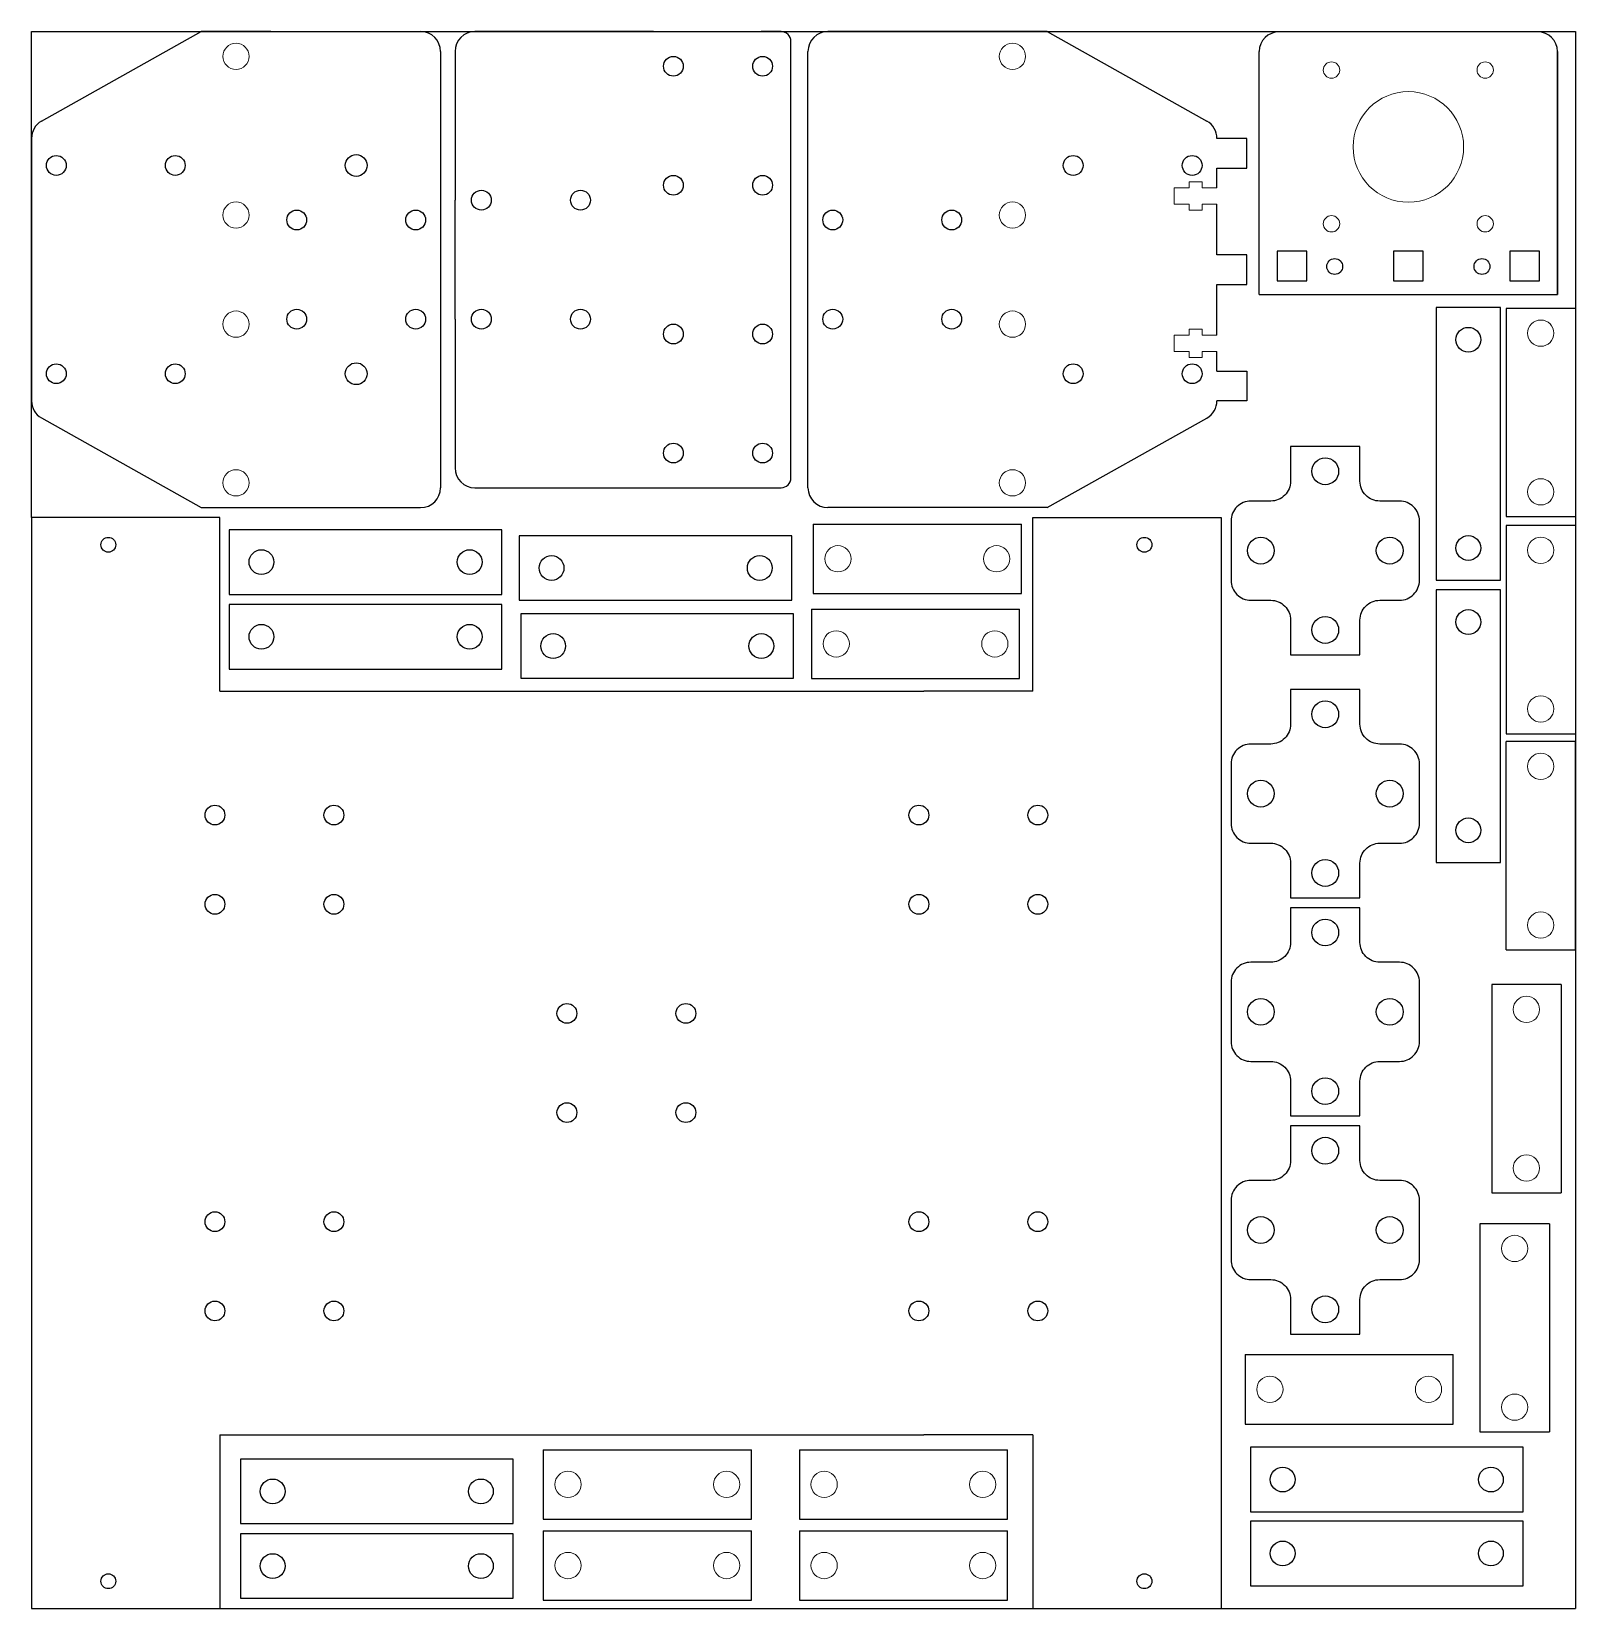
# Model space of a CAD drawing. Header units: millimetres. Extents: x 1326 to 1637, y 632 to 950.
import ezdxf

# ---------------------------------------------------------------- set-up
doc = ezdxf.new("R2010")
doc.units = ezdxf.units.MM

msp = doc.modelspace()

# ---------------------------------------------------------------- linework, layer by layer
for p, q in [((1325.85, 852.4), (1325.85, 950.4)), ((1325.85, 950.4), (1637.3, 950.4)), ((1327.85, 932.33), (1360.1, 950.4)), ((1374.1, 950.4), (1360.1, 950.4)), ((1360.1, 950.4), (1404.35, 950.4)), ((1451.29, 950.4), (1415.29, 950.4)), ((1453.05, 950.4), (1473.05, 950.4)), ((1477.05, 950.4), (1473.05, 950.4)), ((1479.05, 889.4), (1479.05, 948.4)), ((1530.73, 950.4), (1486.48, 950.4)), ((1530.73, 950.4), (1562.97, 932.34)), ((1629.67, 950.35), (1577.51, 950.35)), ((1637.3, 950.4), (1637.3, 632.4)), ((1408.35, 946.4), (1408.35, 858.4)), ((1411.29, 946.4), (1411.29, 916.4)), ((1482.48, 858.4), (1482.48, 946.4)), ((1573.51, 897.35), (1573.51, 946.35)), ((1633.67, 946.35), (1633.67, 897.35)), ((1633.67, 897.35), (1633.67, 946.35)), ((1325.85, 928.86), (1325.85, 875.94)), ((1411.29, 892.4), (1411.29, 916.4)), ((1573.51, 897.35), (1633.67, 897.35)), ((1623.3, 894.58), (1623.3, 852.58)), ((1637.3, 894.58), (1623.3, 894.58)), ((1637.3, 894.58), (1637.3, 852.58)), ((1411.29, 892.4), (1411.29, 862.4)), ((1479.05, 865.4), (1479.05, 889.4)), ((1327.85, 872.48), (1360.1, 854.4)), ((1530.73, 854.4), (1562.97, 872.47)), ((1479.05, 860.4), (1479.05, 865.4)), ((1415.29, 858.4), (1453.05, 858.4)), ((1453.05, 858.4), (1473.05, 858.4)), ((1473.05, 858.4), (1477.05, 858.4)), ((1325.85, 852.4), (1325.85, 632.4)), ((1363.85, 852.4), (1325.85, 852.4)), ((1360.1, 854.4), (1404.35, 854.4)), ((1363.85, 817.4), (1363.85, 852.4)), ((1363.85, 817.4), (1363.85, 852.4)), ((1530.73, 854.4), (1486.48, 854.4)), ((1527.85, 817.4), (1527.85, 852.4)), ((1527.85, 817.4), (1527.85, 852.4)), ((1527.85, 852.4), (1565.85, 852.4)), ((1565.85, 852.4), (1565.85, 632.4)), ((1623.3, 852.58), (1637.3, 852.58)), ((1483.53, 851.08), (1525.53, 851.08)), ((1483.53, 851.08), (1483.53, 837.08)), ((1525.53, 837.08), (1525.53, 851.08)), ((1623.3, 850.8), (1623.3, 808.8)), ((1637.3, 850.8), (1623.3, 850.8)), ((1637.3, 850.8), (1637.3, 808.8)), ((1483.53, 837.08), (1525.53, 837.08)), ((1483.18, 833.92), (1525.18, 833.92)), ((1483.18, 833.92), (1483.18, 819.92)), ((1525.18, 819.92), (1525.18, 833.92)), ((1363.85, 817.4), (1385.85, 817.4)), ((1363.85, 817.4), (1385.85, 817.4)), ((1385.85, 817.4), (1505.85, 817.4)), ((1483.18, 819.92), (1525.18, 819.92)), ((1527.85, 817.4), (1505.85, 817.4)), ((1527.85, 817.4), (1505.85, 817.4)), ((1623.3, 808.8), (1637.3, 808.8)), ((1623.3, 765.21), (1623.3, 807.21)), ((1637.3, 807.21), (1623.3, 807.21)), ((1637.3, 765.21), (1637.3, 807.21)), ((1623.3, 765.21), (1637.3, 765.21)), ((1620.4, 758.21), (1620.4, 716.21)), ((1634.4, 758.21), (1620.4, 758.21)), ((1634.4, 758.21), (1634.4, 716.21)), ((1620.4, 716.21), (1634.4, 716.21)), ((1618.04, 710), (1618.04, 668)), ((1632.04, 710), (1618.04, 710)), ((1632.04, 710), (1632.04, 668)), ((1570.66, 683.59), (1612.66, 683.59)), ((1570.66, 683.59), (1570.66, 669.59)), ((1612.66, 669.59), (1612.66, 683.59)), ((1570.66, 669.59), (1612.66, 669.59)), ((1618.04, 668), (1632.04, 668)), ((1363.85, 667.4), (1385.85, 667.4)), ((1363.85, 667.4), (1363.85, 632.4)), ((1385.85, 667.4), (1505.85, 667.4)), ((1527.85, 667.4), (1505.85, 667.4)), ((1527.85, 667.4), (1527.85, 632.4)), ((1429.07, 664.42), (1471.07, 664.42)), ((1429.07, 664.42), (1429.07, 650.42)), ((1471.07, 650.42), (1471.07, 664.42)), ((1480.74, 664.42), (1522.74, 664.42)), ((1480.74, 664.42), (1480.74, 650.42)), ((1522.74, 650.42), (1522.74, 664.42)), ((1429.07, 650.42), (1471.07, 650.42)), ((1480.74, 650.42), (1522.74, 650.42)), ((1429.07, 648.06), (1471.07, 648.06)), ((1429.07, 648.06), (1429.07, 634.06)), ((1471.07, 634.06), (1471.07, 648.06)), ((1480.74, 648.06), (1522.74, 648.06)), ((1480.74, 648.06), (1480.74, 634.06)), ((1522.74, 634.06), (1522.74, 648.06)), ((1429.07, 634.06), (1471.07, 634.06)), ((1480.74, 634.06), (1522.74, 634.06)), ((1325.85, 632.4), (1363.85, 632.4)), ((1325.85, 632.4), (1637.3, 632.4)), ((1527.85, 632.4), (1565.85, 632.4))]:
    msp.add_line(p, q)
at = {"color": 7, "linetype": 'Continuous', "lineweight": 15}
for p, q in [((1559.38, 920.1), (1561.98, 920.1)), ((1559.38, 918.9), (1559.38, 920.1)), ((1561.98, 920.1), (1561.98, 918.9)), ((1556.38, 918.9), (1559.38, 918.9)), ((1556.38, 915.6), (1556.38, 918.9)), ((1561.98, 918.9), (1564.98, 918.9)), ((1559.38, 915.6), (1556.38, 915.6)), ((1559.38, 914.4), (1559.38, 915.6)), ((1561.98, 914.4), (1559.38, 914.4)), ((1561.98, 915.6), (1561.98, 914.4)), ((1564.98, 915.6), (1561.98, 915.6)), ((1559.38, 890.4), (1561.98, 890.4)), ((1559.38, 889.2), (1559.38, 890.4)), ((1561.98, 890.4), (1561.98, 889.2)), ((1556.38, 889.2), (1559.38, 889.2)), ((1556.38, 885.9), (1556.38, 889.2)), ((1561.98, 889.2), (1564.98, 889.2)), ((1559.38, 885.9), (1556.38, 885.9)), ((1559.38, 884.7), (1559.38, 885.9)), ((1561.98, 884.7), (1559.38, 884.7)), ((1561.98, 885.9), (1561.98, 884.7)), ((1564.98, 885.9), (1561.98, 885.9))]:
    msp.add_line(p, q, dxfattribs=at)
for points in [[(1564.98, 922.86), (1570.98, 922.86), (1570.98, 928.86), (1564.98, 928.86)], [(1564.98, 918.9), (1564.98, 922.86)], [(1564.98, 905.4), (1564.98, 915.6)], [(1564.98, 899.4), (1570.98, 899.4), (1570.98, 905.4), (1564.98, 905.4)], [(1564.98, 889.2), (1564.98, 899.4)], [(1564.98, 881.94), (1564.98, 885.9)], [(1564.98, 881.94), (1570.98, 881.94), (1570.98, 875.94), (1564.98, 875.94)]]:
    msp.add_lwpolyline(points)
for points in [[(1577.13, 900.13), (1583.13, 900.13), (1583.13, 906.13), (1577.13, 906.13)], [(1600.59, 900.13), (1606.59, 900.13), (1606.59, 906.13), (1600.59, 906.13)], [(1624.05, 900.13), (1630.05, 900.13), (1630.05, 906.13), (1624.05, 906.13)], [(1609.19, 894.75), (1609.19, 839.75), (1622.19, 839.75), (1622.19, 894.75)], [(1365.73, 836.91), (1420.73, 836.91), (1420.73, 849.91), (1365.73, 849.91)], [(1479.25, 848.73), (1424.25, 848.73), (1424.25, 835.73), (1479.25, 835.73)], [(1622.2, 782.82), (1622.2, 837.82), (1609.2, 837.82), (1609.2, 782.82)], [(1365.73, 821.85), (1420.73, 821.85), (1420.73, 834.85), (1365.73, 834.85)], [(1479.58, 832.98), (1424.58, 832.98), (1424.58, 819.98), (1479.58, 819.98)], [(1571.74, 651.9), (1626.74, 651.9), (1626.74, 664.9), (1571.74, 664.9)], [(1368, 649.51), (1423, 649.51), (1423, 662.51), (1368, 662.51)], [(1571.74, 637), (1626.74, 637), (1626.74, 650), (1571.74, 650)], [(1368, 634.45), (1423, 634.45), (1423, 647.45), (1368, 647.45)]]:
    msp.add_lwpolyline(points, close=True)
for points in [[(1579.83, 831.72), (1579.83, 824.72), (1593.83, 824.72), (1593.83, 831.72, -0.414214), (1597.83, 835.72), (1601.83, 835.72, 0.414214), (1605.83, 839.72), (1605.83, 851.72, 0.414214), (1601.83, 855.72), (1597.83, 855.72, -0.414214), (1593.83, 859.72), (1593.83, 866.72), (1579.83, 866.72), (1579.83, 859.72, -0.414214), (1575.83, 855.72), (1571.83, 855.72, 0.414214), (1567.83, 851.72), (1567.83, 839.72, 0.414214), (1571.83, 835.72), (1575.83, 835.72, -0.414214)], [(1579.83, 782.72), (1579.83, 775.72), (1593.83, 775.72), (1593.83, 782.72, -0.414214), (1597.83, 786.72), (1601.83, 786.72, 0.414214), (1605.83, 790.72), (1605.83, 802.72, 0.414214), (1601.83, 806.72), (1597.83, 806.72, -0.414214), (1593.83, 810.72), (1593.83, 817.72), (1579.83, 817.72), (1579.83, 810.72, -0.414214), (1575.83, 806.72), (1571.83, 806.72, 0.414214), (1567.83, 802.72), (1567.83, 790.72, 0.414214), (1571.83, 786.72), (1575.83, 786.72, -0.414214)], [(1579.83, 738.72), (1579.83, 731.72), (1593.83, 731.72), (1593.83, 738.72, -0.414214), (1597.83, 742.72), (1601.83, 742.72, 0.414214), (1605.83, 746.72), (1605.83, 758.72, 0.414214), (1601.83, 762.72), (1597.83, 762.72, -0.414214), (1593.83, 766.72), (1593.83, 773.72), (1579.83, 773.72), (1579.83, 766.72, -0.414214), (1575.83, 762.72), (1571.83, 762.72, 0.414214), (1567.83, 758.72), (1567.83, 746.72, 0.414214), (1571.83, 742.72), (1575.83, 742.72, -0.414214)], [(1579.83, 694.72), (1579.83, 687.72), (1593.83, 687.72), (1593.83, 694.72, -0.414214), (1597.83, 698.72), (1601.83, 698.72, 0.414214), (1605.83, 702.72), (1605.83, 714.72, 0.414214), (1601.83, 718.72), (1597.83, 718.72, -0.414214), (1593.83, 722.72), (1593.83, 729.72), (1579.83, 729.72), (1579.83, 722.72, -0.414214), (1575.83, 718.72), (1571.83, 718.72, 0.414214), (1567.83, 714.72), (1567.83, 702.72, 0.414214), (1571.83, 698.72), (1575.83, 698.72, -0.414214)]]:
    msp.add_lwpolyline(points, format="xyb", close=True)
for centre, radius in [((1367.1, 945.4), 2.65), ((1523.73, 945.4), 2.65), ((1588.09, 942.63), 1.65), ((1619.09, 942.63), 1.65), ((1603.59, 927.13), 11.15), ((1367.1, 913.4), 2.65), ((1523.73, 913.4), 2.65), ((1588.09, 911.63), 1.65), ((1619.09, 911.63), 1.65), ((1367.1, 891.4), 2.65), ((1523.73, 891.4), 2.65), ((1630.3, 889.58), 2.65), ((1367.1, 859.4), 2.65), ((1523.73, 859.4), 2.65), ((1630.3, 857.58), 2.65), ((1488.53, 844.08), 2.65), ((1520.53, 844.08), 2.65), ((1630.3, 845.8), 2.65), ((1488.18, 826.92), 2.65), ((1520.18, 826.92), 2.65), ((1630.3, 813.8), 2.65), ((1630.3, 802.21), 2.65), ((1630.3, 770.21), 2.65), ((1627.4, 753.21), 2.65), ((1627.4, 721.21), 2.65), ((1625.04, 705), 2.65), ((1575.66, 676.59), 2.65), ((1607.66, 676.59), 2.65), ((1625.04, 673), 2.65), ((1434.07, 657.42), 2.65), ((1466.07, 657.42), 2.65), ((1485.74, 657.42), 2.65), ((1517.74, 657.42), 2.65), ((1434.07, 641.06), 2.65), ((1466.07, 641.06), 2.65), ((1485.74, 641.06), 2.65), ((1517.74, 641.06), 2.65)]:
    msp.add_circle(centre, radius, dxfattribs=at)
for centre, radius in [((1455.33, 943.4), 2), ((1473.33, 943.4), 2), ((1330.85, 923.4), 2), ((1354.85, 923.4), 2), ((1391.35, 923.4), 2.2), ((1535.98, 923.4), 2), ((1559.98, 923.4), 2), ((1455.33, 919.4), 2), ((1473.33, 919.4), 2), ((1416.59, 916.4), 2), ((1436.59, 916.4), 2), ((1379.35, 912.4), 2), ((1403.35, 912.4), 2), ((1487.48, 912.4), 2), ((1511.48, 912.4), 2), ((1588.74, 903.03), 1.6), ((1618.44, 903.03), 1.6), ((1379.35, 892.4), 2), ((1403.35, 892.4), 2), ((1416.59, 892.4), 2), ((1436.59, 892.4), 2), ((1487.48, 892.4), 2), ((1511.48, 892.4), 2), ((1455.33, 889.4), 2), ((1473.33, 889.4), 2), ((1615.69, 888.25), 2.5), ((1330.85, 881.4), 2), ((1354.85, 881.4), 2), ((1391.35, 881.4), 2.2), ((1535.98, 881.4), 2), ((1559.98, 881.4), 2), ((1455.33, 865.4), 2), ((1473.33, 865.4), 2), ((1586.83, 861.72), 2.7), ((1341.35, 846.9), 1.5), ((1372.23, 843.41), 2.5), ((1414.23, 843.41), 2.5), ((1550.35, 846.9), 1.5), ((1573.83, 845.72), 2.7), ((1599.83, 845.72), 2.7), ((1615.69, 846.25), 2.5), ((1430.75, 842.23), 2.5), ((1472.75, 842.23), 2.5), ((1615.7, 831.32), 2.5), ((1372.23, 828.35), 2.5), ((1414.23, 828.35), 2.5), ((1586.83, 829.72), 2.7), ((1431.08, 826.48), 2.5), ((1473.08, 826.48), 2.5), ((1586.83, 812.72), 2.7), ((1573.83, 796.72), 2.7), ((1599.83, 796.72), 2.7), ((1362.85, 792.4), 2), ((1386.85, 792.4), 2), ((1504.85, 792.4), 2), ((1528.85, 792.4), 2), ((1615.7, 789.32), 2.5), ((1586.83, 780.72), 2.7), ((1362.85, 774.4), 2), ((1386.85, 774.4), 2), ((1504.85, 774.4), 2), ((1528.85, 774.4), 2), ((1586.83, 768.72), 2.7), ((1433.85, 752.4), 2), ((1457.85, 752.4), 2), ((1573.83, 752.72), 2.7), ((1599.83, 752.72), 2.7), ((1586.83, 736.72), 2.7), ((1433.85, 732.4), 2), ((1457.85, 732.4), 2), ((1586.83, 724.72), 2.7), ((1362.85, 710.4), 2), ((1386.85, 710.4), 2), ((1504.85, 710.4), 2), ((1504.85, 710.4), 2), ((1528.85, 710.4), 2), ((1528.85, 710.4), 2), ((1573.83, 708.72), 2.7), ((1599.83, 708.72), 2.7), ((1362.85, 692.4), 2), ((1386.85, 692.4), 2), ((1504.85, 692.4), 2), ((1504.85, 692.4), 2), ((1528.85, 692.4), 2), ((1528.85, 692.4), 2), ((1586.83, 692.72), 2.7), ((1374.5, 656.01), 2.5), ((1416.5, 656.01), 2.5), ((1578.24, 658.4), 2.5), ((1620.24, 658.4), 2.5), ((1578.24, 643.5), 2.5), ((1620.24, 643.5), 2.5), ((1374.5, 640.95), 2.5), ((1416.5, 640.95), 2.5), ((1341.35, 637.9), 1.5), ((1550.35, 637.9), 1.5)]:
    msp.add_circle(centre, radius)
for centre, radius, start, end in [((1404.35, 946.4), 4, 0, 90), ((1415.29, 946.4), 4, 90, 180), ((1477.05, 948.4), 2, 0, 90), ((1486.48, 946.4), 4, 90, 180), ((1577.51, 946.35), 4, 90, 180), ((1629.67, 946.35), 4, 0, 90), ((1329.85, 928.86), 4, 120, 180), ((1560.98, 928.86), 4, 0, 60.2337), ((1329.85, 875.94), 4, 180, 240), ((1560.98, 875.94), 4, 299.7663, 0), ((1415.29, 862.4), 4, 180, 270), ((1477.05, 860.4), 2, 270, 0), ((1404.35, 858.4), 4, 270, 0), ((1486.48, 858.4), 4, 180, 270)]:
    msp.add_arc(centre, radius, start, end)

doc.saveas('drawing.dxf')
